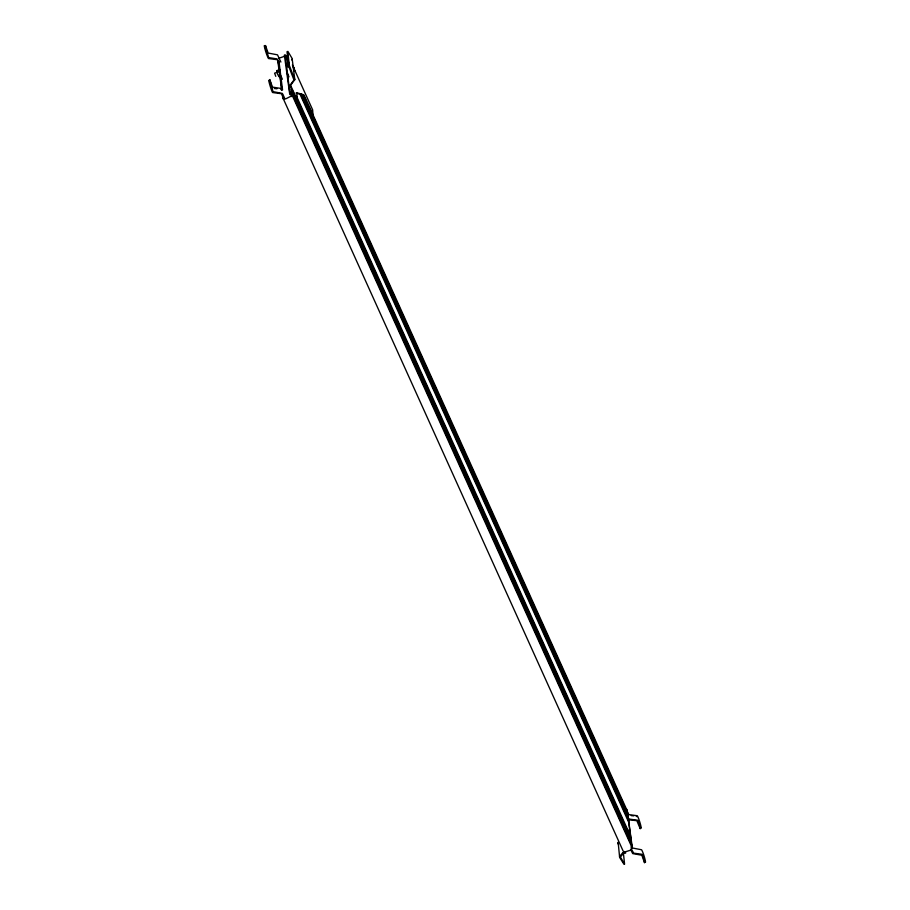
<?xml version="1.0" encoding="UTF-8"?>
<svg xmlns="http://www.w3.org/2000/svg" width="910" height="910" viewBox="0 0 910 910"><rect width="100%" height="100%" fill="white"/><g stroke="black" fill="none" stroke-linecap="round" stroke-linejoin="round"><path stroke-width="1.36" d="M296.694 99.736L289.744 85.631L293.964 79.966L288.424 65.543L287.025 51.654M279.893 70.411L279.177 69.774L276.879 70.616L277.425 73.983L279.177 76.906L278.961 75.212M292.724 65.736L294.658 71.276L294.123 67.909L292.372 64.974M291.871 60.037L292.087 58.399L287.856 51.347L289.255 65.247L294.806 79.659L290.574 85.324L297.183 99.736L296.853 92.775L303.86 94.822L312.938 114.387L312.653 109.882L293.646 67.795L293.839 69.331M623.953 864.193L619.642 857.447L618.14 842.182M619.517 856.606L623.885 851.385M624.931 853.216L624.271 852.579M625.761 852.909L625.102 852.283M312.335 114.273L303.019 95.118L296.023 93.07M289.164 62.392L287.298 64.439L288.015 67.101M624.579 851.851L620.449 857.083L624.579 864.147L623.361 852.75M279.199 63.518L278.221 60.742M288.925 64.735L287.753 62.142L287.844 64.599M282.521 94.776L282.612 97.245L622.997 850.736M631.642 845.106L631.358 842.831L291.2 89.373L291.257 91.603L631.642 845.106L631.938 847.369L291.541 93.866L291.484 91.637M291.769 93.912L291.564 96.21C289.164 96.346 282.737 102.102 282.612 97.245M312.312 113.272L627.343 811.06L627.627 813.335L303.838 96.119M627.627 813.335L627.923 815.599L302.37 94.503M627.923 815.599L628.207 817.874L301.483 94.185M628.207 817.874L628.491 820.137L300.607 93.866M628.491 820.137L628.776 822.413L299.72 93.548M628.776 822.413L630.505 836.028L296.182 95.504M630.505 836.028L630.789 838.292L297.047 99.076M630.789 838.292L631.074 840.567L296.751 100.043M631.074 840.567L631.358 842.831M631.938 847.369L631.176 850.02L623.213 852.442M278.779 58.285L286.445 55.647L287.753 62.142M286.536 73.528L287.367 73.232L289.005 76.85M629.254 832.65L630.084 832.354L628.992 829.943M279.438 69.16L279.336 70.718M274.342 88.509L276.97 88.782M631.21 815.61L633.735 815.872M278.028 60.936L278.824 65.509M281.69 88.202L279.108 67.772M627.343 811.06L626.603 809.115M275.787 76.349L274.604 73.175L279.393 71.481L279.177 69.774M636.261 816.134L636.977 816.657M627.297 814.427L627.855 815.03M627.866 818.966L629.254 819.887L636.829 820.672L640.242 828.783L640.037 826.246M271.601 87.337L272.147 88.02M280.917 89.191L281.463 89.976M284.898 56.011L284.375 55.123L289.767 94.583M287.264 59.116L285.217 54.816L289.653 91.387L291.621 96.562M626.455 810.423L628.821 814.587L637.273 815.724C640.094 820.217 644.189 838.599 637.853 820.263L629.39 819.125L628.275 818.056L632.348 847.983L641.573 849.769C644.394 854.262 648.489 872.633 642.153 854.308L633.69 853.159L631.335 849.007M280.894 62.062L277.516 54.839L268.154 53.053L265.47 45.5L266.437 50.971M292.667 90.989L295.579 97.461M278.881 67.738L280.052 70.332M630.55 849.428L632.723 853.614L641.846 855.229L644.542 862.816L644.337 860.28M282.384 79.25L280.746 75.632L279.916 75.94L281.008 78.351M284.602 98.075L282.384 93.412L273.023 91.637L269.769 79.534L272.454 87.098L280.746 88.406L282.555 89.931L278.938 61.334L277.015 58.9L268.723 57.592C261.261 33.932 264.696 51.222 268.427 58.524L277.186 59.696L277.732 60.481L281.725 90.238M283.772 98.371L281.486 93.73L272.727 92.558C272.147 93.309 267.278 77.498 269.314 80.717M631.062 846.948L631.438 848.109M643.563 857.322L644.053 858.938M276.879 70.616L277.095 71.424M617.788 842.99L617.924 843.832M292.224 59.241L294.806 79.659M290.426 85.017L290.688 87.064"/></g></svg>
